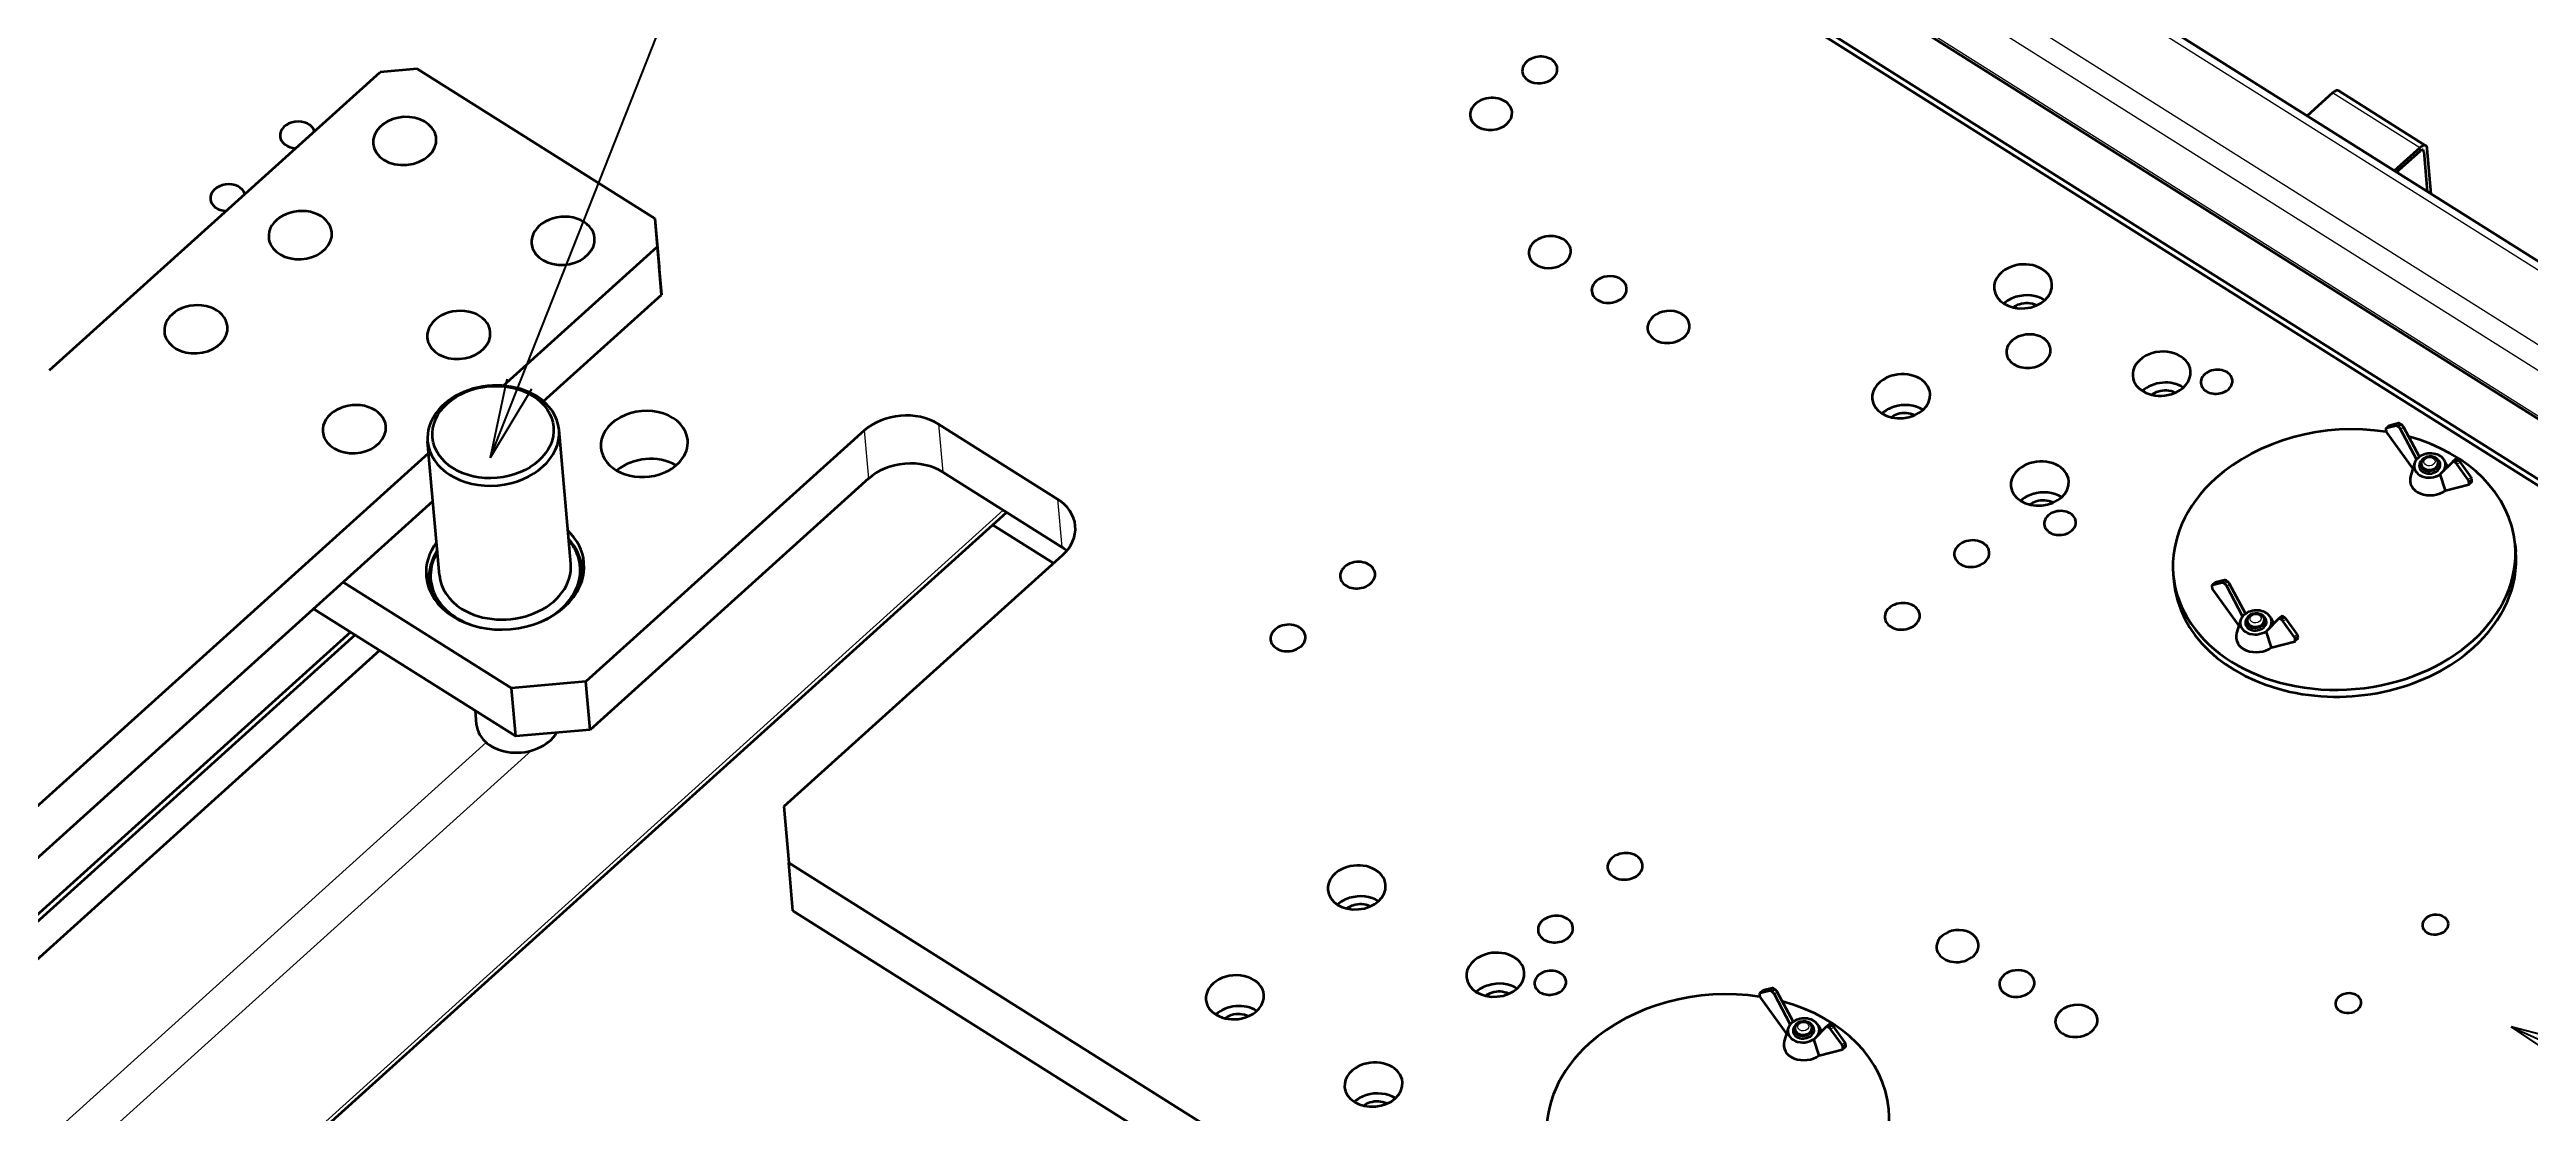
# Model space of a CAD drawing. Header units: millimetres. Extents: x -10155 to 20189, y -25550 to -22580.
# Drawn here: x -7067.6 to -6598.5, y -24566.4 to -24365.6 of the extents above; entities that cross this region are included whole.
import ezdxf

# ---------------------------------------------------------------- set-up
doc = ezdxf.new("R2010")
doc.units = ezdxf.units.MM
doc.layers.add('word_dim', color=253, linetype='Continuous')
doc.styles.get("Standard").update_dxf_attribs({"font": 'romans.shx', "bigfont": 'bigfont.shx'})
doc.dimstyles.new('RS-1-5', dxfattribs={"dimscale": 5, "dimtxt": 3.5, "dimasz": 3, "dimexe": 1, "dimexo": 0, "dimgap": 1, "dimtad": 3, "dimdsep": 46, "dimtxsty": 'Standard', "dimblk1": 'OPEN', "dimblk2": 'OPEN', "dimsah": 1, "dimcen": 0, "dimclrd": 256, "dimclre": 256, "dimclrt": 3, "dimadec": 0, "dimazin": 0, "dimtfac": 1, "dimtmove": 0, "dimatfit": 3, "dimldrblk": 'OPEN', "dimfxl": 0, "dimtolj": 1, "dimtzin": 0, "dimarcsym": 0})

# ---------------------------------------------------------------- blocks, each defined once
blk = doc.blocks.new('aa1')
for p, q in [((0, 0), (-1, 0)), ((-0.4, 0.067), (0, 0)), ((-0.4, -0.067), (0, 0))]:
    blk.add_line(p, q)
blk = doc.blocks.new('aa2')
blk.add_circle((0, 0), 1)
blk = doc.blocks.new('*D761')
at = {"layer": 'DEFPOINTS', "color": 0, "linetype": 'Continuous', "ltscale": 2}
for p in [(-6601.42, -24550.72), (-6164.72, -24747.47), (-6164.72, -24747.47)]:
    blk.add_point(p, dxfattribs=at)
at = {"layer": 'word_dim', "linetype": 'Continuous', "lineweight": -2, "ltscale": 2}
blk.add_line((-6567.23, -24566.12), (-6198.91, -24732.07), dxfattribs=at)
at = {"layer": 'word_dim', "linetype": 'Continuous', "lineweight": -2, "ltscale": 2, "xscale": 37.5, "yscale": 37.5, "zscale": 37.5}
for name, p, rotation in [('aa1', (-6601.42, -24550.72), 155.746144533906), ('aa2', (-6164.72, -24747.47), 335.746144533906)]:
    blk.add_blockref(name, p, dxfattribs=dict(at, rotation=rotation))
at = {"layer": 'word_dim', "color": 3, "linetype": 'Continuous', "ltscale": 2, "insert": (-6383.07, -24649.09), "char_height": 0.000005, "attachment_point": 5, "rotation": 335.7461}
blk.add_mtext('\\A1;478.98', dxfattribs=at)
blk = doc.blocks.new('_Open')
at = {"color": 0, "lineweight": -2}
for p, q in [((-1, 0.167), (0, 0)), ((-1, -0.167), (0, 0)), ((0, 0), (-1, 0))]:
    blk.add_line(p, q, dxfattribs=at)
blk = doc.blocks.new('A$C43226BF8')
at = {"color": 7, "lineweight": 13}
for p, q in [((1125.47, -503.82), (634.81, -194.62)), ((1114.44, -515.88), (622.62, -205.94)), ((1116.24, -512.14), (625.79, -203.07)), ((1115.24, -524.98), (619.47, -212.56)), ((361.03, -803.04), (721.44, -477.83)), ((454.3, -674.52), (623.53, -521.81)), ((455.05, -683.1), (632.08, -523.35))]:
    blk.add_line(p, q, dxfattribs=at)
at = {"color": 7, "lineweight": 35}
for p, q in [((1127.24, -503.23), (636.25, -193.82)), ((1115.62, -525.74), (619.52, -213.1)), ((1111.07, -534.3), (616.61, -222.7)), ((1111.19, -535.6), (616.73, -224)), ((540.83, -451.32), (603.43, -394.84)), ((610.47, -394.23), (655.48, -422.59)), ((626.77, -454.24), (655.93, -427.93)), ((634.39, -457.19), (656.73, -437.03)), ((639.56, -487.95), (637.33, -462.59)), ((695.12, -462.74), (642.41, -510.3)), ((709.21, -461.52), (731.71, -475.7)), ((431.25, -630.67), (612.62, -467.01)), ((614.66, -490.15), (612.43, -464.78)), ((695.92, -471.84), (643.21, -519.41)), ((732.52, -484.81), (710.01, -470.63)), ((361.11, -803.96), (722.08, -478.23)), ((432.05, -639.78), (613.43, -476.11)), ((732.63, -486.37), (679.91, -533.94)), ((596.45, -491.43), (628.32, -511.52)), ((590.83, -496.5), (629.12, -520.63)), ((597.85, -500.92), (456.05, -628.87)), ((598.7, -501.45), (456.16, -630.08)), ((603.35, -504.39), (456.74, -636.69)), ((680.83, -544.61), (920.84, -695.86)), ((681.63, -553.72), (752.13, -598.15))]:
    blk.add_line(p, q, dxfattribs=at)
at = {"color": 7, "lineweight": 35, "ltscale": 0.176781}
blk.add_line((610.47, -394.23), (603.43, -394.84), dxfattribs=at)
at = {"color": 7, "lineweight": 35, "ltscale": 0.487608}
blk.add_line((990.88, -408.77), (974.38, -398.37), dxfattribs=at)
at = {"color": 7, "lineweight": 35, "ltscale": 0.162478}
for p, q in [((973.2, -398.76), (968.37, -403.12)), ((989.7, -409.16), (984.87, -413.51))]:
    blk.add_line(p, q, dxfattribs=at)
at = {"color": 7, "lineweight": 13, "ltscale": 0.487608}
blk.add_line((989.7, -409.16), (973.2, -398.76), dxfattribs=at)
at = {"color": 7, "lineweight": 35, "ltscale": 0.148978}
blk.add_line((985.33, -413.8), (989.76, -409.81), dxfattribs=at)
at = {"color": 7, "lineweight": 13, "ltscale": 0.012025}
blk.add_line((990.47, -409.87), (990.07, -409.61), dxfattribs=at)
at = {"color": 7, "lineweight": 35, "ltscale": 0.19066}
blk.add_line((990.47, -409.87), (991.14, -417.46), dxfattribs=at)
at = {"color": 7, "lineweight": 35, "ltscale": 0.217488}
blk.add_line((991.89, -417.94), (991.13, -409.27), dxfattribs=at)
at = {"color": 7, "lineweight": 35, "ltscale": 0.228538}
for p, q in [((655.48, -422.59), (656.28, -431.7)), ((655.93, -427.93), (656.73, -437.03)), ((629.12, -520.63), (628.32, -511.52)), ((681.63, -553.72), (680.83, -544.61))]:
    blk.add_line(p, q, dxfattribs=at)
at = {"color": 7, "lineweight": 35, "ltscale": 0.13389}
for p, q in [((655.48, -422.59), (655.93, -427.93)), ((656.73, -437.03), (656.28, -431.7))]:
    blk.add_line(p, q, dxfattribs=at)
at = {"color": 7, "lineweight": 13, "ltscale": 0.228538}
for p, q in [((695.12, -462.74), (695.92, -471.84)), ((709.21, -461.52), (710.01, -470.63)), ((731.71, -475.7), (732.52, -484.81))]:
    blk.add_line(p, q, dxfattribs=at)
at = {"color": 7, "lineweight": 35, "ltscale": 0.010015}
for p, q in [((983.28, -462.46), (983.32, -462.86)), ((881, -579.33), (880.96, -578.93))]:
    blk.add_line(p, q, dxfattribs=at)
at = {"color": 7, "lineweight": 35, "ltscale": 0.017751}
for p, q in [((983.85, -461.84), (983.33, -462.32)), ((989.1, -468.17), (989.63, -467.69)), ((996.44, -468.2), (995.91, -468.68)), ((966.61, -502.18), (966.08, -502.65)), ((865.25, -568.86), (864.72, -569.34)), ((880.95, -579.47), (880.43, -579.94))]:
    blk.add_line(p, q, dxfattribs=at)
at = {"color": 7, "lineweight": 13, "ltscale": 0.017751}
for p, q in [((983.38, -462.29), (983.91, -461.81)), ((985.17, -461.83), (985.7, -461.36)), ((986.09, -462.5), (986.62, -462.02)), ((996.81, -469.16), (997.33, -468.68)), ((998.9, -472.07), (999.42, -471.59)), ((999.07, -472.78), (999.6, -472.31)), ((950.43, -492.02), (950.96, -491.54)), ((952.23, -491.56), (952.76, -491.08)), ((952.51, -491.64), (953.04, -491.16)), ((952.73, -491.77), (953.25, -491.3)), ((963.86, -498.89), (964.39, -498.41)), ((966.09, -502.11), (966.62, -501.64)), ((966.13, -502.51), (966.65, -502.03)), ((864.78, -569.31), (865.3, -568.83)), ((866.57, -568.85), (867.1, -568.38)), ((866.85, -568.93), (867.38, -568.46)), ((867.07, -569.07), (867.6, -568.59)), ((877.69, -575.76), (878.22, -575.28)), ((878.2, -576.18), (878.73, -575.71)), ((880.47, -579.8), (881, -579.33))]:
    blk.add_line(p, q, dxfattribs=at)
at = {"color": 7, "lineweight": 35, "ltscale": 0.046336}
blk.add_line((985.17, -461.83), (983.38, -462.29), dxfattribs=at)
at = {"color": 7, "lineweight": 35, "ltscale": 0.210662}
for p, q in [((983.46, -463.17), (988.37, -470.01)), ((950.51, -492.9), (955.43, -499.74))]:
    blk.add_line(p, q, dxfattribs=at)
at = {"color": 7, "lineweight": 35, "ltscale": 0.046338}
blk.add_line((985.7, -461.36), (983.91, -461.81), dxfattribs=at)
at = {"color": 7, "lineweight": 13, "ltscale": 0.017749}
for p, q in [((985.46, -461.91), (985.98, -461.43)), ((985.67, -462.04), (986.2, -461.57)), ((999.03, -472.38), (999.56, -471.91)), ((953.14, -492.23), (953.67, -491.75)), ((963.35, -498.47), (963.87, -497.99)), ((963.56, -498.6), (964.09, -498.12)), ((965.95, -501.8), (966.48, -501.32)), ((867.49, -569.52), (868.01, -569.04)), ((877.9, -575.89), (878.43, -575.42)), ((880.3, -579.09), (880.82, -578.61)), ((880.43, -579.4), (880.96, -578.93))]:
    blk.add_line(p, q, dxfattribs=at)
at = {"color": 7, "lineweight": 35, "ltscale": 0.006331}
for p, q in [((985.67, -462.04), (985.46, -461.91)), ((986.2, -461.57), (985.98, -461.43)), ((996.5, -468.87), (996.29, -468.74)), ((963.56, -498.6), (963.35, -498.47)), ((964.09, -498.12), (963.87, -497.99)), ((867.07, -569.07), (866.85, -568.93)), ((867.6, -568.59), (867.38, -568.46)), ((877.9, -575.89), (877.69, -575.76))]:
    blk.add_line(p, q, dxfattribs=at)
at = {"color": 7, "lineweight": 35, "ltscale": 0.160527}
for p, q in [((989.1, -468.17), (986.09, -462.5)), ((989.63, -467.69), (986.62, -462.02)), ((870.5, -575.19), (867.49, -569.52)), ((871.03, -574.71), (868.01, -569.04))]:
    blk.add_line(p, q, dxfattribs=at)
at = {"color": 7, "lineweight": 35, "ltscale": 0.064414}
for p, q in [((988.7, -468.94), (987.95, -471.41)), ((955.75, -498.67), (955.01, -501.14)), ((870.09, -575.97), (869.35, -578.43))]:
    blk.add_line(p, q, dxfattribs=at)
at = {"color": 7, "lineweight": 35, "ltscale": 0.000595218}
for p, q in [((989.12, -468.18), (989.1, -468.17)), ((989.65, -467.71), (989.63, -467.69)), ((993.6, -471), (993.58, -470.99)), ((956.17, -497.91), (956.15, -497.9)), ((956.7, -497.43), (956.68, -497.42)), ((870.52, -575.2), (870.5, -575.19)), ((871.05, -574.73), (871.03, -574.71))]:
    blk.add_line(p, q, dxfattribs=at)
at = {"color": 7, "lineweight": 35, "ltscale": 0.00866}
for p, q in [((989.91, -468.56), (989.75, -468.87)), ((871.3, -575.58), (871.15, -575.89)), ((874.56, -575.3), (874.76, -575.57))]:
    blk.add_line(p, q, dxfattribs=at)
at = {"color": 7, "lineweight": 35, "ltscale": 0.008658}
blk.add_line((993.16, -468.28), (993.36, -468.55), dxfattribs=at)
at = {"color": 7, "lineweight": 35, "ltscale": 0.081796}
blk.add_line((995.91, -468.69), (993.6, -471), dxfattribs=at)
at = {"color": 7, "lineweight": 35, "ltscale": 0.032406}
for p, q in [((994.42, -468.44), (995, -469.6)), ((875.81, -575.46), (876.4, -576.62))]:
    blk.add_line(p, q, dxfattribs=at)
at = {"color": 7, "lineweight": 13, "ltscale": 0.017753}
for p, q in [((996.29, -468.74), (996.82, -468.26)), ((996.5, -468.87), (997.03, -468.4))]:
    blk.add_line(p, q, dxfattribs=at)
at = {"color": 7, "lineweight": 35, "ltscale": 0.006326}
blk.add_line((997.03, -468.4), (996.82, -468.26), dxfattribs=at)
at = {"color": 7, "lineweight": 35, "ltscale": 0.089556}
for p, q in [((999.42, -471.59), (997.33, -468.68)), ((998.9, -472.07), (996.81, -469.16)), ((966.48, -501.32), (964.39, -498.41)), ((880.82, -578.61), (878.73, -575.71))]:
    blk.add_line(p, q, dxfattribs=at)
at = {"color": 7, "lineweight": 35, "ltscale": 0.080778}
for p, q in [((994.56, -474.07), (993.58, -470.99)), ((875.96, -581.09), (874.98, -578.01))]:
    blk.add_line(p, q, dxfattribs=at)
at = {"color": 7, "lineweight": 35, "ltscale": 0.11348}
blk.add_line((994.58, -474.08), (998.98, -472.95), dxfattribs=at)
at = {"color": 7, "lineweight": 35, "ltscale": 0.010018}
for p, q in [((999.07, -472.78), (999.03, -472.38)), ((999.6, -472.31), (999.56, -471.91)), ((950.34, -492.18), (950.37, -492.58)), ((966.65, -502.03), (966.62, -501.64)), ((966.13, -502.51), (966.09, -502.11)), ((864.68, -569.48), (864.72, -569.88)), ((880.47, -579.8), (880.43, -579.4))]:
    blk.add_line(p, q, dxfattribs=at)
at = {"color": 7, "lineweight": 35, "ltscale": 0.017749}
for p, q in [((999.55, -472.45), (999.03, -472.92)), ((950.91, -491.57), (950.38, -492.04)), ((956.15, -497.9), (956.68, -497.42)), ((963.5, -497.93), (962.97, -498.41)), ((870.5, -575.19), (871.03, -574.71)), ((877.84, -575.23), (877.31, -575.7))]:
    blk.add_line(p, q, dxfattribs=at)
at = {"color": 7, "lineweight": 35, "ltscale": 0.000447059}
blk.add_line((994.56, -474.07), (994.58, -474.08), dxfattribs=at)
at = {"color": 7, "lineweight": 35, "ltscale": 0.34041}
blk.add_line((719.43, -480.62), (730.95, -487.88), dxfattribs=at)
at = {"color": 7, "lineweight": 35, "ltscale": 0.032651}
blk.add_line((1007.78, -484.32), (1007.89, -485.63), dxfattribs=at)
at = {"color": 7, "lineweight": 35, "ltscale": 0.044075}
blk.add_line((612.9, -492.92), (612.74, -491.17), dxfattribs=at)
at = {"color": 7, "lineweight": 35, "ltscale": 0.044072}
blk.add_line((641.79, -490.38), (641.63, -488.62), dxfattribs=at)
at = {"color": 7, "lineweight": 35, "ltscale": 0.032645}
blk.add_line((943.03, -490.02), (943.14, -491.32), dxfattribs=at)
at = {"color": 7, "lineweight": 35, "ltscale": 0.046339}
for p, q in [((952.23, -491.56), (950.43, -492.02)), ((952.76, -491.08), (950.96, -491.54))]:
    blk.add_line(p, q, dxfattribs=at)
at = {"color": 7, "lineweight": 35, "ltscale": 0.006329}
for p, q in [((952.73, -491.77), (952.51, -491.64)), ((953.25, -491.3), (953.04, -491.16))]:
    blk.add_line(p, q, dxfattribs=at)
at = {"color": 7, "lineweight": 35, "ltscale": 0.160525}
for p, q in [((956.15, -497.9), (953.14, -492.23)), ((956.68, -497.42), (953.67, -491.75))]:
    blk.add_line(p, q, dxfattribs=at)
at = {"color": 7, "lineweight": 35, "ltscale": 0.008661}
blk.add_line((956.96, -498.29), (956.81, -498.6), dxfattribs=at)
at = {"color": 7, "lineweight": 35, "ltscale": 0.008665}
blk.add_line((960.21, -498), (960.42, -498.28), dxfattribs=at)
at = {"color": 7, "lineweight": 35, "ltscale": 0.000593596}
blk.add_line((960.66, -500.73), (960.64, -500.72), dxfattribs=at)
at = {"color": 7, "lineweight": 35, "ltscale": 0.080779}
blk.add_line((961.62, -503.8), (960.64, -500.72), dxfattribs=at)
at = {"color": 7, "lineweight": 35, "ltscale": 0.081794}
blk.add_line((962.96, -498.41), (960.66, -500.73), dxfattribs=at)
at = {"color": 7, "lineweight": 35, "ltscale": 0.032405}
blk.add_line((961.47, -498.17), (962.06, -499.33), dxfattribs=at)
at = {"color": 7, "lineweight": 35, "ltscale": 0.089554}
for p, q in [((965.95, -501.8), (963.86, -498.89)), ((880.3, -579.09), (878.2, -576.18))]:
    blk.add_line(p, q, dxfattribs=at)
at = {"color": 7, "lineweight": 35, "ltscale": 0.000442852}
blk.add_line((961.62, -503.8), (961.63, -503.81), dxfattribs=at)
at = {"color": 7, "lineweight": 35, "ltscale": 0.113479}
for p, q in [((961.63, -503.81), (966.03, -502.68)), ((875.98, -581.1), (880.37, -579.97))]:
    blk.add_line(p, q, dxfattribs=at)
at = {"color": 7, "lineweight": 35, "ltscale": 0.353553}
for p, q in [((642.41, -510.3), (628.32, -511.52)), ((643.21, -519.41), (629.12, -520.63))]:
    blk.add_line(p, q, dxfattribs=at)
at = {"color": 7, "lineweight": 35, "ltscale": 0.228535}
blk.add_line((643.21, -519.41), (642.41, -510.3), dxfattribs=at)
at = {"color": 7, "lineweight": 35, "ltscale": 0.064947}
blk.add_line((621.43, -515.78), (621.66, -518.37), dxfattribs=at)
at = {"color": 7, "lineweight": 35, "ltscale": 0.267777}
blk.add_line((679.91, -533.94), (680.83, -544.61), dxfattribs=at)
at = {"color": 7, "lineweight": 35, "ltscale": 0.046335}
for p, q in [((866.57, -568.85), (864.78, -569.31)), ((867.1, -568.38), (865.3, -568.83))]:
    blk.add_line(p, q, dxfattribs=at)
at = {"color": 7, "lineweight": 35, "ltscale": 0.21066}
blk.add_line((864.85, -570.19), (869.77, -577.03), dxfattribs=at)
at = {"color": 7, "lineweight": 35, "ltscale": 0.081798}
blk.add_line((877.31, -575.71), (875, -578.03), dxfattribs=at)
at = {"color": 7, "lineweight": 35, "ltscale": 0.006328}
blk.add_line((878.43, -575.42), (878.22, -575.28), dxfattribs=at)
at = {"color": 7, "lineweight": 35, "ltscale": 0.000592638}
blk.add_line((875, -578.03), (874.98, -578.01), dxfattribs=at)
at = {"color": 7, "lineweight": 35, "ltscale": 0.000445442}
blk.add_line((875.96, -581.09), (875.98, -581.1), dxfattribs=at)
at = {"color": 7, "lineweight": 35}
for points in [[(989.99, -469.13), (990.01, -468.77), (990.17, -468.39), (990.43, -468.09)], [(990.43, -468.09), (990.75, -467.86), (991.22, -467.69), (991.72, -467.65), (992.21, -467.73), (992.57, -467.91), (992.88, -468.17), (993.09, -468.5), (993.18, -468.85)], [(957.04, -498.86), (957.07, -498.5), (957.22, -498.12), (957.48, -497.81)], [(957.48, -497.81), (957.81, -497.59), (958.27, -497.42), (958.77, -497.37), (959.26, -497.46), (959.63, -497.63), (959.94, -497.9), (960.15, -498.23), (960.23, -498.58)], [(871.39, -576.15), (871.41, -575.79), (871.57, -575.41), (871.82, -575.11)], [(871.82, -575.11), (872.15, -574.88), (872.62, -574.71), (873.12, -574.67), (873.61, -574.75), (873.97, -574.93), (874.28, -575.19), (874.49, -575.53), (874.57, -575.87)]]:
    blk.add_lwpolyline(points, dxfattribs=at)
for centre, major_axis, ratio, start_param, end_param in [((823.06, -394.42), (-3.31, -0.29), 0.757392, 4.995837, 6.283201), ((823.06, -394.42), (-3.31, -0.29), 0.757392, 3.141608, 4.995837), ((823.06, -394.42), (-3.31, -0.29), 0.757392, 0.000016, 3.141608), ((973.31, -400.06), (1.07, 1.69), 0.462612, 6.28314, 7.307394), ((608.09, -407.88), (5.98, 0.53), 0.757392, 0.283448, 3.141568), ((813.84, -402.74), (-3.98, -0.35), 0.757392, 4.995837, 6.283201), ((813.84, -402.74), (-3.98, -0.35), 0.757392, 0.000016, 3.141608), ((813.84, -402.74), (-3.98, -0.35), 0.757392, 3.141608, 4.995837), ((587.79, -406.71), (-3.31, -0.29), 0.757392, 3.297901, 6.283201), ((587.79, -406.71), (-3.31, -0.29), 0.757392, 0.000016, 1.410261), ((608.09, -407.88), (5.98, 0.53), 0.757392, 3.141568, 6.28316), ((608.09, -407.88), (5.98, 0.53), 0.757392, 6.28316, 6.566634), ((989.81, -410.46), (1.07, 1.69), 0.462612, 6.28314, 7.307394), ((989.81, -410.46), (0.533, 0.846), 0.462612, 6.28314, 7.307394), ((989.81, -410.46), (0.533, 0.846), 0.462612, 5.736598, 6.28314), ((989.81, -410.46), (1.07, 1.69), 0.462612, 5.736598, 6.28314), ((574.61, -418.6), (-3.31, -0.29), 0.757392, 3.297895, 6.283201), ((574.61, -418.6), (-3.31, -0.29), 0.757392, 0.000016, 1.410267), ((588.32, -425.71), (5.98, 0.53), 0.757392, 6.28316, 9.424753), ((638.09, -426.78), (5.98, 0.53), 0.757392, 6.28316, 9.424753), ((588.32, -425.71), (5.98, 0.53), 0.757392, 3.141568, 3.425041), ((588.32, -425.71), (5.98, 0.53), 0.757392, 3.425041, 6.28316), ((638.09, -426.78), (5.98, 0.53), 0.757392, 3.425041, 6.28316), ((824.95, -428.93), (-3.98, -0.35), 0.757392, 3.141624, 6.283217), ((638.09, -426.78), (5.98, 0.53), 0.757392, 3.141568, 3.425041), ((824.95, -428.93), (-3.98, -0.35), 0.757392, 0.000031, 2.854245), ((824.95, -428.93), (-3.98, -0.35), 0.757392, 2.854245, 3.141624), ((914.57, -435.42), (-5.48, -0.48), 0.757392, 3.141608, 4.995837), ((836.2, -436.02), (-3.31, -0.29), 0.757392, 5.995837, 6.283217), ((836.2, -436.02), (-3.31, -0.29), 0.757392, 0.000031, 3.141624), ((836.2, -436.02), (-3.31, -0.29), 0.757392, 3.141624, 5.995837), ((914.57, -435.42), (-5.48, -0.48), 0.757392, 4.995837, 6.283201), ((914.57, -435.42), (-5.48, -0.48), 0.757392, 0.000016, 3.141608), ((568.56, -443.55), (5.98, 0.53), 0.757392, 6.28316, 9.424753), ((618.33, -444.62), (5.98, 0.53), 0.757392, 6.28316, 9.424753), ((847.45, -443.11), (-3.98, -0.35), 0.757392, 3.141624, 5.995837), ((915.08, -441.28), (-5.48, -0.48), 0.757392, 4.995837, 5.500332), ((915.08, -441.28), (-3.49, -0.31), 0.757392, 4.995837, 5.393276), ((915.08, -441.28), (-5.48, -0.48), 0.757392, 3.924446, 4.995837), ((915.08, -441.28), (-3.49, -0.31), 0.757392, 4.031395, 4.995837), ((568.56, -443.55), (5.98, 0.53), 0.757392, 3.141568, 3.425041), ((568.56, -443.55), (5.98, 0.53), 0.757392, 3.425041, 6.28316), ((618.33, -444.62), (5.98, 0.53), 0.757392, 3.141568, 3.425041), ((618.33, -444.62), (5.98, 0.53), 0.757392, 3.425041, 6.28316), ((847.45, -443.11), (-3.98, -0.35), 0.757392, 5.995837, 6.283217), ((847.45, -443.11), (-3.98, -0.35), 0.757392, 0.000031, 3.141624), ((915.61, -447.69), (-4.17, -0.37), 0.757392, 4.995837, 6.283201), ((915.61, -447.69), (-4.17, -0.37), 0.757392, 3.141608, 4.995837), ((915.61, -447.69), (-4.17, -0.37), 0.757392, 0.000016, 3.141608), ((940.82, -451.96), (-5.48, -0.48), 0.757392, 3.141608, 6.283201), ((624.82, -463.03), (11.46, 1.01), 0.757392, 0.7834483457992283, 7.066633652978815), ((624.88, -463.68), (12.45, 1.1), 0.757392, 0.783448, 3.141632), ((891.5, -456.23), (-5.48, -0.48), 0.757392, 4.995837, 6.283201), ((891.5, -456.23), (-5.48, -0.48), 0.757392, 3.141608, 4.995837), ((940.82, -451.96), (-5.48, -0.48), 0.757392, 0.000016, 1.854245), ((941.33, -457.82), (-5.48, -0.48), 0.757392, 3.924446, 5.500332), ((940.82, -451.96), (-5.48, -0.48), 0.757392, 1.854245, 3.141608), ((951.24, -453.48), (-2.99, -0.26), 0.757392, 3.141608, 6.283201), ((951.24, -453.48), (-2.99, -0.26), 0.757392, 0.000016, 1.854245), ((951.24, -453.48), (-2.99, -0.26), 0.757392, 1.854245, 3.141608), ((598.56, -462.46), (5.98, 0.53), 0.757392, 6.28316, 9.424753), ((624.88, -463.68), (12.45, 1.1), 0.757392, 0.000039, 0.783448), ((653.47, -465.27), (-8.22, -0.72), 0.757392, 3.141608, 6.283201), ((702.62, -467.47), (-9.96, -0.88), 0.757392, 3.925041, 5.495837), ((891.5, -456.23), (-5.48, -0.48), 0.757392, 0.000016, 3.141608), ((892.02, -462.09), (-5.48, -0.48), 0.757392, 4.995837, 5.500332), ((892.02, -462.09), (-3.49, -0.31), 0.757392, 4.995837, 5.393276), ((892.02, -462.09), (-5.48, -0.48), 0.757392, 3.924446, 4.995837), ((892.02, -462.09), (-3.49, -0.31), 0.757392, 4.031395, 4.995837), ((941.33, -457.82), (-3.49, -0.31), 0.757392, 4.995837, 5.393276), ((941.33, -457.82), (-3.49, -0.31), 0.757392, 4.031395, 4.995837), ((598.56, -462.46), (5.98, 0.53), 0.757392, 3.141568, 3.425041), ((598.56, -462.46), (5.98, 0.53), 0.757392, 3.425041, 6.28316), ((624.88, -463.68), (12.45, 1.1), 0.757392, 3.141632, 6.283224), ((975.4, -487.17), (-32.37, -2.85), 0.757392, 4.398444, 5.495839), ((983.68, -462.7), (-0.352, 0.39), 0.460812, 6.283181, 6.831506), ((983.71, -463.1), (-0.352, 0.39), 0.460812, 0.54832, 1.333719), ((983.68, -462.7), (-0.352, 0.39), 0.460812, 6.045033, 6.283181), ((984.2, -462.23), (-0.352, 0.39), 0.460812, 6.045033, 6.283181), ((985.49, -462.27), (-0.368, 0.408), 0.460812, 5.260709, 6.045034), ((985.71, -462.45), (-0.413, 0.457), 0.460812, 4.213512, 5.260709), ((986.02, -461.79), (-0.368, 0.408), 0.460812, 5.260709, 6.045034), ((986.23, -461.97), (-0.413, 0.457), 0.460812, 4.213512, 5.260709), ((975.4, -487.17), (-32.37, -2.85), 0.757392, 3.141552, 4.26053), ((653.47, -465.27), (-8.22, -0.72), 0.757392, 0.000016, 1.854245), ((654.27, -474.37), (-8.22, -0.72), 0.757392, 3.962069, 5.462633), ((653.47, -465.27), (-8.22, -0.72), 0.757392, 1.854245, 3.141608), ((703.43, -476.57), (9.96, 0.88), 0.757392, 0.783448, 2.354245), ((917.76, -472.77), (-5.48, -0.48), 0.757392, 4.995837, 6.283201), ((917.76, -472.77), (-5.48, -0.48), 0.757392, 3.141608, 4.995837), ((991.61, -469.35), (2.99, 0.26), 0.757392, 2.847381, 5.362106), ((991.61, -469.35), (2.99, 0.26), 0.757392, 2.487976, 2.847381), ((991.61, -469.35), (1.99, 0.18), 0.757392, 2.70615, 5.495837), ((991.58, -468.99), (1.79, 0.16), 0.757392, 2.70615, 5.495837), ((991.61, -469.35), (2.99, 0.26), 0.757392, 0.294234, 2.220513), ((991.58, -468.99), (1.79, 0.16), 0.757392, 0.435443, 2.70615), ((991.58, -468.99), (1.59, 0.14), 0.757392, 5.495837, 6.283145), ((991.58, -468.99), (1.79, 0.16), 0.757392, 5.495837, 6.718629), ((991.61, -469.35), (1.99, 0.18), 0.757392, 5.495837, 6.718629), ((991.61, -469.35), (2.99, 0.26), 0.757392, 5.688291, 6.577419), ((996.33, -469.14), (-0.413, 0.457), 0.460812, 5.260709, 6.283134), ((996.33, -469.14), (-0.413, 0.457), 0.460812, 6.283134, 6.307907), ((996.85, -468.66), (-0.413, 0.457), 0.460812, 5.260709, 6.283134), ((996.54, -469.23), (-0.368, 0.408), 0.460812, 4.476385, 5.260709), ((997.06, -468.75), (-0.368, 0.408), 0.460812, 4.476385, 5.260709), ((917.76, -472.77), (-5.48, -0.48), 0.757392, 0.000016, 3.141608), ((975.4, -487.17), (-32.37, -2.85), 0.757392, 5.495839, 6.283145), ((991.84, -471.95), (3.98, 0.35), 0.757392, 2.847381, 5.39567), ((991.58, -468.99), (1.59, 0.14), 0.757392, 3.139643, 5.495837), ((998.64, -472.13), (-0.352, 0.39), 0.460812, 3.689913, 4.476385), ((998.68, -472.53), (-0.352, 0.39), 0.460812, 2.904515, 3.14159), ((998.68, -472.53), (-0.352, 0.39), 0.460812, 3.14159, 3.689913), ((999.17, -471.66), (-0.352, 0.39), 0.460812, 3.689913, 4.476385), ((999.2, -472.06), (-0.352, 0.39), 0.460812, 3.14159, 3.689913), ((725.13, -481.65), (-9.96, -0.88), 0.757392, 3.141589, 3.925041), ((918.27, -478.63), (-5.48, -0.48), 0.757392, 4.995837, 5.500332), ((918.27, -478.63), (-3.49, -0.31), 0.757392, 4.995837, 5.393276), ((918.27, -478.63), (-5.48, -0.48), 0.757392, 3.924446, 4.995837), ((918.27, -478.63), (-3.49, -0.31), 0.757392, 4.031395, 4.995837), ((921.59, -480.24), (-2.99, -0.26), 0.757392, 3.141608, 6.283201), ((627.11, -489.05), (-14.94, -1.32), 0.757392, 3.141608, 3.727201), ((725.13, -481.65), (-9.96, -0.88), 0.757392, 2.354245, 3.141589), ((921.59, -480.24), (-2.99, -0.26), 0.757392, 0.000016, 1.854245), ((921.59, -480.24), (-2.99, -0.26), 0.757392, 1.854245, 3.141608), ((627.11, -489.05), (-14.94, -1.32), 0.757392, 5.697578, 6.283201), ((627.11, -489.05), (-14.94, -1.32), 0.757392, 0.000016, 3.141608), ((627.19, -489.9), (-14.44, -1.27), 0.757392, 5.751721, 6.283145), ((627.17, -489.7), (-14.15, -1.24), 0.757392, 5.788917, 7.462044), ((627.17, -489.7), (-14.15, -1.24), 0.757392, 1.963816, 3.635862), ((627.19, -489.9), (-14.44, -1.27), 0.757392, 3.141552, 3.673057), ((627.34, -491.65), (-14.94, -1.32), 0.757392, 3.256669, 3.434325), ((725.93, -490.75), (9.96, 0.88), 0.757392, 0.647864, 0.783448), ((788.56, -490.13), (-3.31, -0.29), 0.757392, 3.141608, 6.283201), ((904.87, -486.04), (-3.31, -0.29), 0.757392, 3.141608, 6.283201), ((904.87, -486.04), (-3.31, -0.29), 0.757392, 0.000016, 1.854245), ((904.87, -486.04), (-3.31, -0.29), 0.757392, 1.854245, 3.141608), ((975.4, -487.17), (-32.37, -2.85), 0.757392, 6.283145, 9.424737), ((975.52, -488.47), (-32.37, -2.85), 0.757392, 2.354246, 3.141552), ((627.34, -491.65), (-14.94, -1.32), 0.757392, 5.990312, 6.167987), ((627.19, -489.9), (-14.44, -1.27), 0.757392, 6.283145, 6.710743), ((627.11, -489.05), (12.45, 1.1), 0.757392, 3.141632, 3.925041), ((627.11, -489.05), (12.45, 1.1), 0.757392, 3.925041, 6.283224), ((627.19, -489.9), (-14.44, -1.27), 0.757392, 2.713328, 3.141552), ((627.34, -491.65), (-14.44, -1.27), 0.757392, 3.112994, 3.141552), ((788.56, -490.13), (-3.31, -0.29), 0.757392, 0.000016, 1.854245), ((788.56, -490.13), (-3.31, -0.29), 0.757392, 1.854245, 3.141608), ((975.52, -488.47), (-32.37, -2.85), 0.757392, 6.283145, 8.637432), ((950.73, -492.43), (-0.352, 0.39), 0.460812, 6.283181, 6.831506), ((950.73, -492.43), (-0.352, 0.39), 0.460812, 6.045033, 6.283181), ((951.26, -491.96), (-0.352, 0.39), 0.460812, 6.045033, 6.283181), ((952.54, -492), (-0.368, 0.408), 0.460812, 5.260709, 6.045034), ((952.76, -492.17), (-0.413, 0.457), 0.460812, 4.213512, 5.260709), ((953.07, -491.52), (-0.368, 0.408), 0.460812, 5.260709, 6.045034), ((953.29, -491.7), (-0.413, 0.457), 0.460812, 4.213512, 5.260709), ((627.34, -491.65), (-14.44, -1.27), 0.757392, 6.283145, 6.311681), ((891.7, -497.93), (-3.31, -0.29), 0.757392, 3.141608, 6.283201), ((950.77, -492.83), (-0.352, 0.39), 0.460812, 0.54832, 1.333719), ((958.67, -499.08), (2.99, 0.26), 0.757392, 0.294234, 2.220513), ((775.38, -502.02), (-3.31, -0.29), 0.757392, 3.141608, 6.283201), ((775.38, -502.02), (-3.31, -0.29), 0.757392, 1.854245, 3.141608), ((891.7, -497.93), (-3.31, -0.29), 0.757392, 0.000016, 1.854245), ((891.7, -497.93), (-3.31, -0.29), 0.757392, 1.854245, 3.141608), ((958.9, -501.68), (3.98, 0.35), 0.757392, 2.847381, 5.39567), ((958.67, -499.08), (2.99, 0.26), 0.757392, 2.847381, 5.362106), ((958.67, -499.08), (2.99, 0.26), 0.757392, 2.487976, 2.847381), ((958.67, -499.08), (1.99, 0.18), 0.757392, 2.70615, 5.495837), ((958.64, -498.72), (1.79, 0.16), 0.757392, 2.70615, 5.495837), ((958.64, -498.72), (1.79, 0.16), 0.757392, 0.435443, 2.70615), ((958.64, -498.72), (1.59, 0.14), 0.757392, 3.139643, 5.495837), ((958.64, -498.72), (1.59, 0.14), 0.757392, 5.495837, 6.283145), ((958.64, -498.72), (1.79, 0.16), 0.757392, 5.495837, 6.718629), ((958.67, -499.08), (1.99, 0.18), 0.757392, 5.495837, 6.718629), ((958.67, -499.08), (2.99, 0.26), 0.757392, 5.688291, 6.577419), ((963.38, -498.87), (-0.413, 0.457), 0.460812, 6.283134, 6.307907), ((963.38, -498.87), (-0.413, 0.457), 0.460812, 5.260709, 6.283134), ((963.91, -498.39), (-0.413, 0.457), 0.460812, 5.260709, 6.283134), ((963.59, -498.96), (-0.368, 0.408), 0.460812, 4.476385, 5.260709), ((964.12, -498.48), (-0.368, 0.408), 0.460812, 4.476385, 5.260709), ((965.7, -501.86), (-0.352, 0.39), 0.460812, 3.689913, 4.476385), ((966.22, -501.39), (-0.352, 0.39), 0.460812, 3.689913, 4.476385), ((775.38, -502.02), (-3.31, -0.29), 0.757392, 0.000016, 1.854245), ((965.73, -502.26), (-0.352, 0.39), 0.460812, 2.904515, 3.14159), ((965.73, -502.26), (-0.352, 0.39), 0.460812, 3.14159, 3.689913), ((966.26, -501.79), (-0.352, 0.39), 0.460812, 3.14159, 3.689913), ((629.63, -517.67), (-7.97, -0.7), 0.757392, 0.000039, 2.639851), ((839.21, -545.29), (-3.31, -0.29), 0.757392, 3.141608, 6.283201), ((788.39, -549.28), (-5.48, -0.48), 0.757392, 4.995837, 6.283201), ((788.39, -549.28), (-5.48, -0.48), 0.757392, 0.000016, 3.141608), ((788.39, -549.28), (-5.48, -0.48), 0.757392, 3.141608, 4.995837), ((839.21, -545.29), (-3.31, -0.29), 0.757392, 0.000016, 1.854245), ((839.21, -545.29), (-3.31, -0.29), 0.757392, 1.854245, 3.141608), ((788.9, -555.13), (-5.48, -0.48), 0.757392, 4.995837, 5.500332), ((788.9, -555.13), (-3.49, -0.31), 0.757392, 4.995837, 5.393276), ((788.9, -555.13), (-5.48, -0.48), 0.757392, 3.924446, 4.995837), ((788.9, -555.13), (-3.49, -0.31), 0.757392, 4.031395, 4.995837), ((826.03, -557.18), (-3.31, -0.29), 0.757392, 3.141608, 6.283201), ((826.03, -557.18), (-3.31, -0.29), 0.757392, 0.000016, 1.854245), ((826.03, -557.18), (-3.31, -0.29), 0.757392, 1.854245, 3.141608), ((902.18, -560.4), (-3.98, -0.35), 0.757392, 3.141624, 5.995837), ((992.67, -556.33), (-2.45, -0.22), 0.757392, 4.995837, 6.283201), ((992.67, -556.33), (-2.45, -0.22), 0.757392, 0.000016, 3.141608), ((992.67, -556.33), (-2.45, -0.22), 0.757392, 3.141608, 4.995837), ((814.64, -565.82), (-5.48, -0.48), 0.757392, 4.995837, 6.283201), ((814.64, -565.82), (-5.48, -0.48), 0.757392, 3.141608, 4.995837), ((902.18, -560.4), (-3.98, -0.35), 0.757392, 5.995837, 6.283217), ((902.18, -560.4), (-3.98, -0.35), 0.757392, 0.000031, 3.141624), ((765.32, -570.09), (-5.48, -0.48), 0.757392, 3.141608, 6.283201), ((814.64, -565.82), (-5.48, -0.48), 0.757392, 0.000016, 3.141608), ((815.15, -571.68), (-5.48, -0.48), 0.757392, 3.924446, 4.995837), ((825.06, -567.34), (-2.99, -0.26), 0.757392, 3.141608, 6.283201), ((825.06, -567.34), (-2.99, -0.26), 0.757392, 1.854245, 3.141608), ((913.43, -567.49), (-3.31, -0.29), 0.757392, 5.995837, 6.283217), ((913.43, -567.49), (-3.31, -0.29), 0.757392, 0.000031, 3.141624), ((913.43, -567.49), (-3.31, -0.29), 0.757392, 3.141624, 5.995837), ((765.32, -570.09), (-5.48, -0.48), 0.757392, 0.000016, 1.854245), ((765.84, -575.94), (-5.48, -0.48), 0.757392, 3.924446, 5.500332), ((765.32, -570.09), (-5.48, -0.48), 0.757392, 1.854245, 3.141608), ((815.15, -571.68), (-5.48, -0.48), 0.757392, 4.995837, 5.500332), ((815.15, -571.68), (-3.49, -0.31), 0.757392, 4.995837, 5.393276), ((815.15, -571.68), (-3.49, -0.31), 0.757392, 4.031395, 4.995837), ((825.06, -567.34), (-2.99, -0.26), 0.757392, 0.000016, 1.854245), ((856.8, -594.19), (-32.37, -2.85), 0.757392, 4.398444, 5.495839), ((865.08, -569.73), (-0.352, 0.39), 0.460812, 6.283181, 6.831506), ((865.08, -569.73), (-0.352, 0.39), 0.460812, 6.045033, 6.283181), ((865.11, -570.13), (-0.352, 0.39), 0.460812, 0.54832, 1.333719), ((865.6, -569.25), (-0.352, 0.39), 0.460812, 6.045033, 6.283181), ((866.89, -569.29), (-0.368, 0.408), 0.460812, 5.260709, 6.045034), ((867.1, -569.47), (-0.413, 0.457), 0.460812, 4.213512, 5.260709), ((867.41, -568.81), (-0.368, 0.408), 0.460812, 5.260709, 6.045034), ((867.63, -568.99), (-0.413, 0.457), 0.460812, 4.213512, 5.260709), ((856.8, -594.19), (-32.37, -2.85), 0.757392, 3.141552, 4.26053), ((924.68, -574.58), (-3.98, -0.35), 0.757392, 3.141624, 5.995837), ((976.19, -571.2), (-2.45, -0.22), 0.757392, 4.995837, 6.283201), ((976.19, -571.2), (-2.45, -0.22), 0.757392, 0.000016, 3.141608), ((976.19, -571.2), (-2.45, -0.22), 0.757392, 3.141608, 4.995837), ((765.84, -575.94), (-3.49, -0.31), 0.757392, 4.995837, 5.393276), ((765.84, -575.94), (-3.49, -0.31), 0.757392, 4.031395, 4.995837), ((873.01, -576.37), (2.99, 0.26), 0.757392, 2.847381, 5.362106), ((873.01, -576.37), (2.99, 0.26), 0.757392, 2.487976, 2.847381), ((873.01, -576.37), (1.99, 0.18), 0.757392, 2.70615, 5.495837), ((872.98, -576.01), (1.79, 0.16), 0.757392, 2.70615, 5.495837), ((873.01, -576.37), (2.99, 0.26), 0.757392, 0.294234, 2.220513), ((872.98, -576.01), (1.79, 0.16), 0.757392, 0.435443, 2.70615), ((872.98, -576.01), (1.59, 0.14), 0.757392, 3.139643, 5.495837), ((872.98, -576.01), (1.59, 0.14), 0.757392, 5.495837, 6.283145), ((872.98, -576.01), (1.79, 0.16), 0.757392, 5.495837, 6.718629), ((873.01, -576.37), (1.99, 0.18), 0.757392, 5.495837, 6.718629), ((873.01, -576.37), (2.99, 0.26), 0.757392, 5.688291, 6.577419), ((877.72, -576.16), (-0.413, 0.457), 0.460812, 5.260709, 6.283134), ((877.72, -576.16), (-0.413, 0.457), 0.460812, 6.283134, 6.307907), ((878.25, -575.68), (-0.413, 0.457), 0.460812, 5.260709, 6.283134), ((877.93, -576.25), (-0.368, 0.408), 0.460812, 4.476385, 5.260709), ((878.46, -575.78), (-0.368, 0.408), 0.460812, 4.476385, 5.260709), ((924.68, -574.58), (-3.98, -0.35), 0.757392, 5.995837, 6.283217), ((924.68, -574.58), (-3.98, -0.35), 0.757392, 0.000031, 3.141624), ((856.8, -594.19), (-32.37, -2.85), 0.757392, 5.495839, 6.283145), ((873.24, -578.97), (3.98, 0.35), 0.757392, 2.847381, 5.39567), ((880.04, -579.16), (-0.352, 0.39), 0.460812, 3.689913, 4.476385), ((880.07, -579.56), (-0.352, 0.39), 0.460812, 2.904515, 3.14159), ((880.07, -579.56), (-0.352, 0.39), 0.460812, 3.14159, 3.689913), ((880.57, -578.68), (-0.352, 0.39), 0.460812, 3.689913, 4.476385), ((880.6, -579.08), (-0.352, 0.39), 0.460812, 3.14159, 3.689913), ((791.58, -586.63), (-5.48, -0.48), 0.757392, 4.995837, 6.283201), ((791.58, -586.63), (-5.48, -0.48), 0.757392, 0.000016, 3.141608), ((791.58, -586.63), (-5.48, -0.48), 0.757392, 3.141608, 4.995837), ((792.09, -592.49), (-5.48, -0.48), 0.757392, 4.995837, 5.500332), ((792.09, -592.49), (-3.49, -0.31), 0.757392, 4.995837, 5.393276), ((792.09, -592.49), (-5.48, -0.48), 0.757392, 3.924446, 4.995837), ((792.09, -592.49), (-3.49, -0.31), 0.757392, 4.031395, 4.995837), ((856.8, -594.19), (-32.37, -2.85), 0.757392, 6.283145, 9.424737)]:
    blk.add_ellipse(centre, major_axis=major_axis, ratio=ratio, start_param=start_param, end_param=end_param, dxfattribs=at)
at = {"color": 7, "lineweight": 13}
for centre in [(991.55, -468.63), (958.61, -498.36), (872.95, -575.65)]:
    blk.add_ellipse(centre, major_axis=(1.05, 0.09), ratio=0.757392, start_param=2.354245, end_param=8.63743, dxfattribs=at)
blk = doc.blocks.new('*D831')
at = {"layer": 'DEFPOINTS', "color": 0, "linetype": 'Continuous', "ltscale": 2}
for p in [(-6699.52, -23722.03), (-6699.52, -23722.03), (-6984.16, -24442.96)]:
    blk.add_point(p, dxfattribs=at)
at = {"layer": 'word_dim', "linetype": 'Continuous', "lineweight": -2, "ltscale": 2}
blk.add_line((-6970.39, -24408.08), (-6713.29, -23756.91), dxfattribs=at)
at = {"layer": 'word_dim', "linetype": 'Continuous', "lineweight": -2, "ltscale": 2, "xscale": 37.5, "yscale": 37.5, "zscale": 37.5}
for name, p, rotation in [('aa2', (-6699.52, -23722.03), 68.45464358314356), ('aa1', (-6984.16, -24442.96), 248.4546435831436)]:
    blk.add_blockref(name, p, dxfattribs=dict(at, rotation=rotation))
at = {"layer": 'word_dim', "color": 3, "linetype": 'Continuous', "ltscale": 2, "insert": (-6841.84, -24082.49), "char_height": 0.000005, "attachment_point": 5, "rotation": 68.4546}
blk.add_mtext('\\A1;775.09', dxfattribs=at)

msp = doc.modelspace()

# ---------------------------------------------------------------- block references
at = {"layer": 'word_dim', "linetype": 'Continuous', "ltscale": 2}
msp.add_blockref('A$C43226BF8', (-7608.428, -23975.061), dxfattribs=at)

# ---------------------------------------------------------------- dimensions: what is measured, and where the dimension line sits
at = {"layer": 'word_dim', "color": 3, "linetype": 'Continuous', "ltscale": 2}
for p1, p2, picture, middle in [((-6984.161, -24442.957), (-6699.52, -23722.027), '*D831', (-6841.841, -24082.492)), ((-6601.422, -24550.715), (-6164.717, -24747.472), '*D761', (-6383.07, -24649.094))]:
    dim = msp.add_aligned_dim(p1=p1, p2=p2, distance=0, dimstyle='RS-1-5', override={"dimtxt": 1e-06, "dimasz": 7.5, "dimgap": 0, "dimblk1": 'aa1', "dimblk2": 'aa2', "dimse1": 1, "dimse2": 1}, dxfattribs=at)
    dim.commit()
    dim.dimension.update_dxf_attribs({"geometry": picture, "text_midpoint": middle})

doc.saveas('drawing.dxf')
